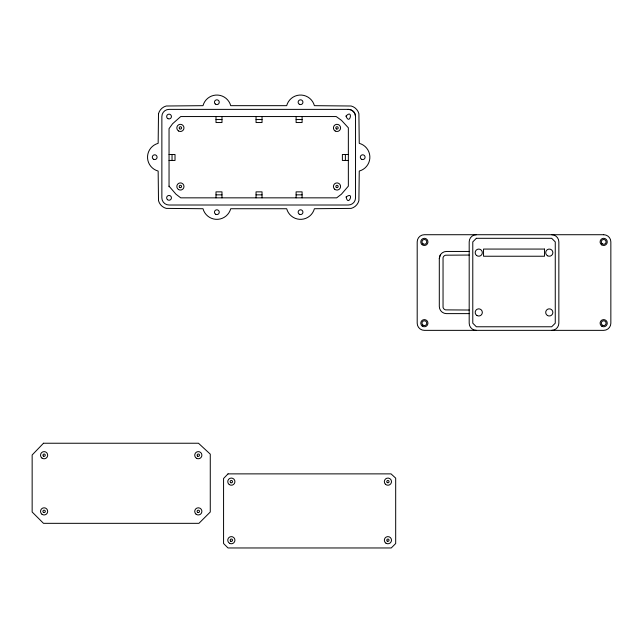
<?xml version="1.0" encoding="UTF-8"?>
<svg xmlns="http://www.w3.org/2000/svg" width="643" height="643" viewBox="0 0 643 643"><rect width="100%" height="100%" fill="white"/><g stroke="black" fill="none" stroke-linecap="round" stroke-linejoin="round"><path stroke-width="0.96" d="M469.189 313.615L446.475 313.615A7.169 7.169 0 0 1 439.306 306.446L439.306 258.631L440.27 255.046M348.144 109.382C352.059 109.214 355.587 112.638 355.531 116.552L355.531 197.843A7.169 7.169 0 0 1 348.353 205.013L169.045 205.013A7.169 7.169 0 0 1 161.867 197.843L161.867 116.552A7.169 7.169 0 0 1 169.045 109.374L348.353 109.374A7.169 7.169 0 0 1 355.531 116.552M216.008 119.542L221.98 119.542M256.051 119.542L262.031 119.542M296.11 119.542L302.089 119.542M169.045 154.481L175.017 154.481L175.017 160.453L169.045 160.453M348.353 154.481L342.381 154.481L342.381 160.453L348.353 160.453M216.008 194.853L221.98 194.853M256.051 194.853L262.031 194.853M296.11 194.853L302.089 194.853M469.189 251.453L446.475 251.453A7.169 7.169 0 0 0 439.306 258.631M469.189 255.046L445.559 255.199A3.553 3.553 0 0 0 443.043 257.706L443.043 307.37A3.553 3.553 0 0 0 445.559 309.878L469.189 310.03M169.045 186.157L175.973 194.194L180.723 197.843L336.675 197.843L341.425 194.194L348.353 186.157L348.353 127.804L341.513 120.378L336.201 116.552L180.723 116.552L172.565 123.769L169.045 128.656L169.045 186.783M345.371 154.481L345.371 160.453M302.089 116.552L302.089 122.532L296.11 122.532L296.11 116.552M302.089 197.843L302.089 191.863L296.11 191.863L296.11 197.843M262.031 116.552L262.031 122.532L256.051 122.532L256.051 116.552M262.031 197.843L262.031 191.863L256.051 191.863L256.051 197.843M221.98 116.552L221.98 122.532L216.008 122.532L216.008 116.552M221.98 197.843L221.98 191.863L216.008 191.863L216.008 197.843M172.035 154.481L172.035 160.453M476.367 234.719A7.169 7.169 0 0 0 469.189 241.897L469.189 323.18A7.169 7.169 0 0 0 476.367 330.357M551.678 234.719A7.169 7.169 0 0 1 558.847 241.897L558.847 323.18A7.169 7.169 0 0 1 551.678 330.357M346.014 116.086C349.929 126.237 353.537 108.217 346.014 116.086M158.499 113.723L158.154 143.341A14.347 14.347 0 0 0 158.154 171.054L158.499 200.664A10.915 10.915 0 0 0 166.215 208.388L203.003 208.726A14.347 14.347 0 0 0 230.716 208.726L286.682 208.726A14.347 14.347 0 0 0 314.395 208.726L351.182 208.388A10.915 10.915 0 0 0 358.898 200.664L359.244 171.054A14.347 14.347 0 0 0 359.244 143.341L358.898 113.723A10.915 10.915 0 0 0 351.182 106.007L314.395 105.669A14.347 14.347 0 0 0 286.682 105.669L230.716 105.669A14.347 14.347 0 0 0 203.003 105.669L166.215 106.007A10.915 10.915 0 0 0 158.499 113.723M346.135 196.967C348.209 207.649 354.92 190.545 346.135 196.967M43.491 443.236L32.15 454.987L32.15 512.005L43.483 523.33L198.936 523.33L210.269 512.005L210.269 454.151L198.478 443.236L43.491 443.236M228.024 473.875L223.571 478.488L223.571 543.528L228.016 547.965L391.249 547.965L395.686 543.528L395.686 478.135L391.04 473.875L228.024 473.875M476.367 238.304L472.782 241.897L472.782 323.18L476.367 326.773L551.678 326.773L555.263 323.18L555.263 241.897L551.678 238.304L476.367 238.304M603.681 234.719L424.364 234.719A7.169 7.169 0 0 0 417.194 241.897L417.194 323.18A7.169 7.169 0 0 0 424.364 330.357L603.681 330.357A7.169 7.169 0 0 0 610.85 323.18L610.85 241.897A7.169 7.169 0 0 0 603.681 234.719M544.5 249.066L483.536 249.066L483.536 256.236L544.5 256.236L544.5 249.066M178.561 130.987A3.585 3.585 0 0 0 183.986 127.957A3.585 3.585 0 0 0 178.65 124.774A3.585 3.585 0 0 0 178.561 130.987M179.799 187.515A1.198 1.198 0 0 0 181.591 186.486A1.198 1.198 0 0 0 179.799 185.449A1.198 1.198 0 0 0 179.799 187.515M336.265 187.37A1.149 1.149 0 0 0 338.138 186.679A1.149 1.149 0 0 0 336.602 185.401A1.149 1.149 0 0 0 336.265 187.37M335.204 131.011A3.585 3.585 0 0 0 340.589 127.909A3.585 3.585 0 0 0 335.204 124.798A3.585 3.585 0 0 0 335.204 131.011M334.641 189.187A3.585 3.585 0 0 0 340.517 187.169A3.585 3.585 0 0 0 335.839 183.094A3.585 3.585 0 0 0 334.641 189.187M336.402 128.946A1.198 1.198 0 0 0 338.194 127.909A1.198 1.198 0 0 0 336.402 126.872A1.198 1.198 0 0 0 336.402 128.946M167.847 118.617A2.387 2.387 0 0 0 171.432 116.552A2.387 2.387 0 0 0 167.847 114.478A2.387 2.387 0 0 0 167.847 118.617M167.526 199.692A2.387 2.387 0 0 0 171.4 198.229A2.387 2.387 0 0 0 168.201 195.601A2.387 2.387 0 0 0 167.526 199.692M178.609 189.589A3.585 3.585 0 0 0 183.986 186.486A3.585 3.585 0 0 0 178.609 183.376A3.585 3.585 0 0 0 178.609 189.589M179.55 128.753A1.198 1.198 0 0 0 181.551 128.214A1.198 1.198 0 0 0 180.088 126.751A1.198 1.198 0 0 0 179.55 128.753M215.662 214.256A2.387 2.387 0 0 0 219.247 212.182A2.387 2.387 0 0 0 215.662 210.116A2.387 2.387 0 0 0 215.662 214.256M299.341 214.256A2.387 2.387 0 0 0 302.933 212.182A2.387 2.387 0 0 0 299.341 210.116A2.387 2.387 0 0 0 299.341 214.256M361.503 159.263A2.387 2.387 0 0 0 365.095 157.197A2.387 2.387 0 0 0 361.503 155.124A2.387 2.387 0 0 0 361.503 159.263M299.341 104.279A2.387 2.387 0 0 0 302.933 102.205A2.387 2.387 0 0 0 299.341 100.131A2.387 2.387 0 0 0 299.341 104.279M215.252 103.973A2.387 2.387 0 0 0 219.199 102.711A2.387 2.387 0 0 0 216.128 99.93A2.387 2.387 0 0 0 215.252 103.973M153.46 159.239A2.387 2.387 0 0 0 157.085 157.246A2.387 2.387 0 0 0 153.54 155.1A2.387 2.387 0 0 0 153.46 159.239M601.647 244.854A3.585 3.585 0 0 0 607.249 242.17A3.585 3.585 0 0 0 602.129 238.657A3.585 3.585 0 0 0 601.647 244.854M601.888 326.29A3.585 3.585 0 0 0 607.265 323.18A3.585 3.585 0 0 0 601.888 320.077A3.585 3.585 0 0 0 601.888 326.29M602.081 243.673A2.387 2.387 0 0 0 606.019 242.379A2.387 2.387 0 0 0 602.933 239.622A2.387 2.387 0 0 0 602.081 243.673M422.21 326.049A3.585 3.585 0 0 0 427.925 323.614A3.585 3.585 0 0 0 422.957 319.884A3.585 3.585 0 0 0 422.21 326.049M422.146 244.718A3.585 3.585 0 0 0 427.916 242.403A3.585 3.585 0 0 0 423.03 238.569A3.585 3.585 0 0 0 422.146 244.718M422.837 325.02A2.387 2.387 0 0 0 426.719 323.582A2.387 2.387 0 0 0 423.528 320.945A2.387 2.387 0 0 0 422.837 325.02M602.483 325.254A2.387 2.387 0 0 0 606.068 323.18A2.387 2.387 0 0 0 602.483 321.114A2.387 2.387 0 0 0 602.483 325.254M423.054 243.89A2.387 2.387 0 0 0 426.751 242.033A2.387 2.387 0 0 0 423.287 239.759A2.387 2.387 0 0 0 423.054 243.89M476.961 315.528A3.585 3.585 0 0 0 482.338 312.426A3.585 3.585 0 0 0 476.961 309.315A3.585 3.585 0 0 0 476.961 315.528M547.45 315.504A3.585 3.585 0 0 0 552.867 312.474A3.585 3.585 0 0 0 547.531 309.291A3.585 3.585 0 0 0 547.45 315.504M476.535 255.472A3.585 3.585 0 0 0 482.306 253.165A3.585 3.585 0 0 0 477.419 249.323A3.585 3.585 0 0 0 476.535 255.472M547.49 255.761A3.585 3.585 0 0 0 552.876 252.651A3.585 3.585 0 0 0 547.49 249.548A3.585 3.585 0 0 0 547.49 255.761M230.749 541.229A1.198 1.198 0 0 0 232.541 540.2A1.198 1.198 0 0 0 230.749 539.164A1.198 1.198 0 0 0 230.749 541.229M230.749 482.684A1.198 1.198 0 0 0 232.541 481.647A1.198 1.198 0 0 0 230.749 480.61A1.198 1.198 0 0 0 230.749 482.684M386.009 543.231A3.585 3.585 0 0 0 391.499 540.337A3.585 3.585 0 0 0 386.242 537.026A3.585 3.585 0 0 0 386.009 543.231M387.239 541.117A1.141 1.141 0 0 0 389.047 540.329A1.141 1.141 0 0 0 387.464 539.155A1.141 1.141 0 0 0 387.239 541.117M229.254 484.557A3.585 3.585 0 0 0 234.912 482.009A3.585 3.585 0 0 0 229.873 478.376A3.585 3.585 0 0 0 229.254 484.557M385.414 484.219A3.585 3.585 0 0 0 391.394 482.531A3.585 3.585 0 0 0 386.941 478.199A3.585 3.585 0 0 0 385.414 484.219M229.551 543.303A3.585 3.585 0 0 0 234.928 540.2A3.585 3.585 0 0 0 229.551 537.09A3.585 3.585 0 0 0 229.551 543.303M387.271 482.596A1.141 1.141 0 0 0 389.055 481.736A1.141 1.141 0 0 0 387.416 480.618A1.141 1.141 0 0 0 387.271 482.596M42.004 514.287A3.585 3.585 0 0 0 47.67 511.748A3.585 3.585 0 0 0 42.639 508.107A3.585 3.585 0 0 0 42.004 514.287M41.94 458.057A3.585 3.585 0 0 0 47.662 455.638A3.585 3.585 0 0 0 42.703 451.892A3.585 3.585 0 0 0 41.94 458.057M43.507 512.415A1.198 1.198 0 0 0 45.299 511.378A1.198 1.198 0 0 0 43.507 510.341A1.198 1.198 0 0 0 43.507 512.415M43.402 456.112A1.157 1.157 0 0 0 45.251 455.34A1.157 1.157 0 0 0 43.66 454.127A1.157 1.157 0 0 0 43.402 456.112M197.714 512.415A1.198 1.198 0 0 0 199.507 511.378A1.198 1.198 0 0 0 197.714 510.341A1.198 1.198 0 0 0 197.714 512.415M197.634 456.16A1.182 1.182 0 0 0 199.491 455.3A1.182 1.182 0 0 0 197.819 454.119A1.182 1.182 0 0 0 197.634 456.16M196.525 458.298A3.585 3.585 0 0 0 201.902 455.196A3.585 3.585 0 0 0 196.525 452.085A3.585 3.585 0 0 0 196.525 458.298M196.083 514.191A3.585 3.585 0 0 0 201.862 511.9A3.585 3.585 0 0 0 196.999 508.042A3.585 3.585 0 0 0 196.083 514.191"/></g></svg>
